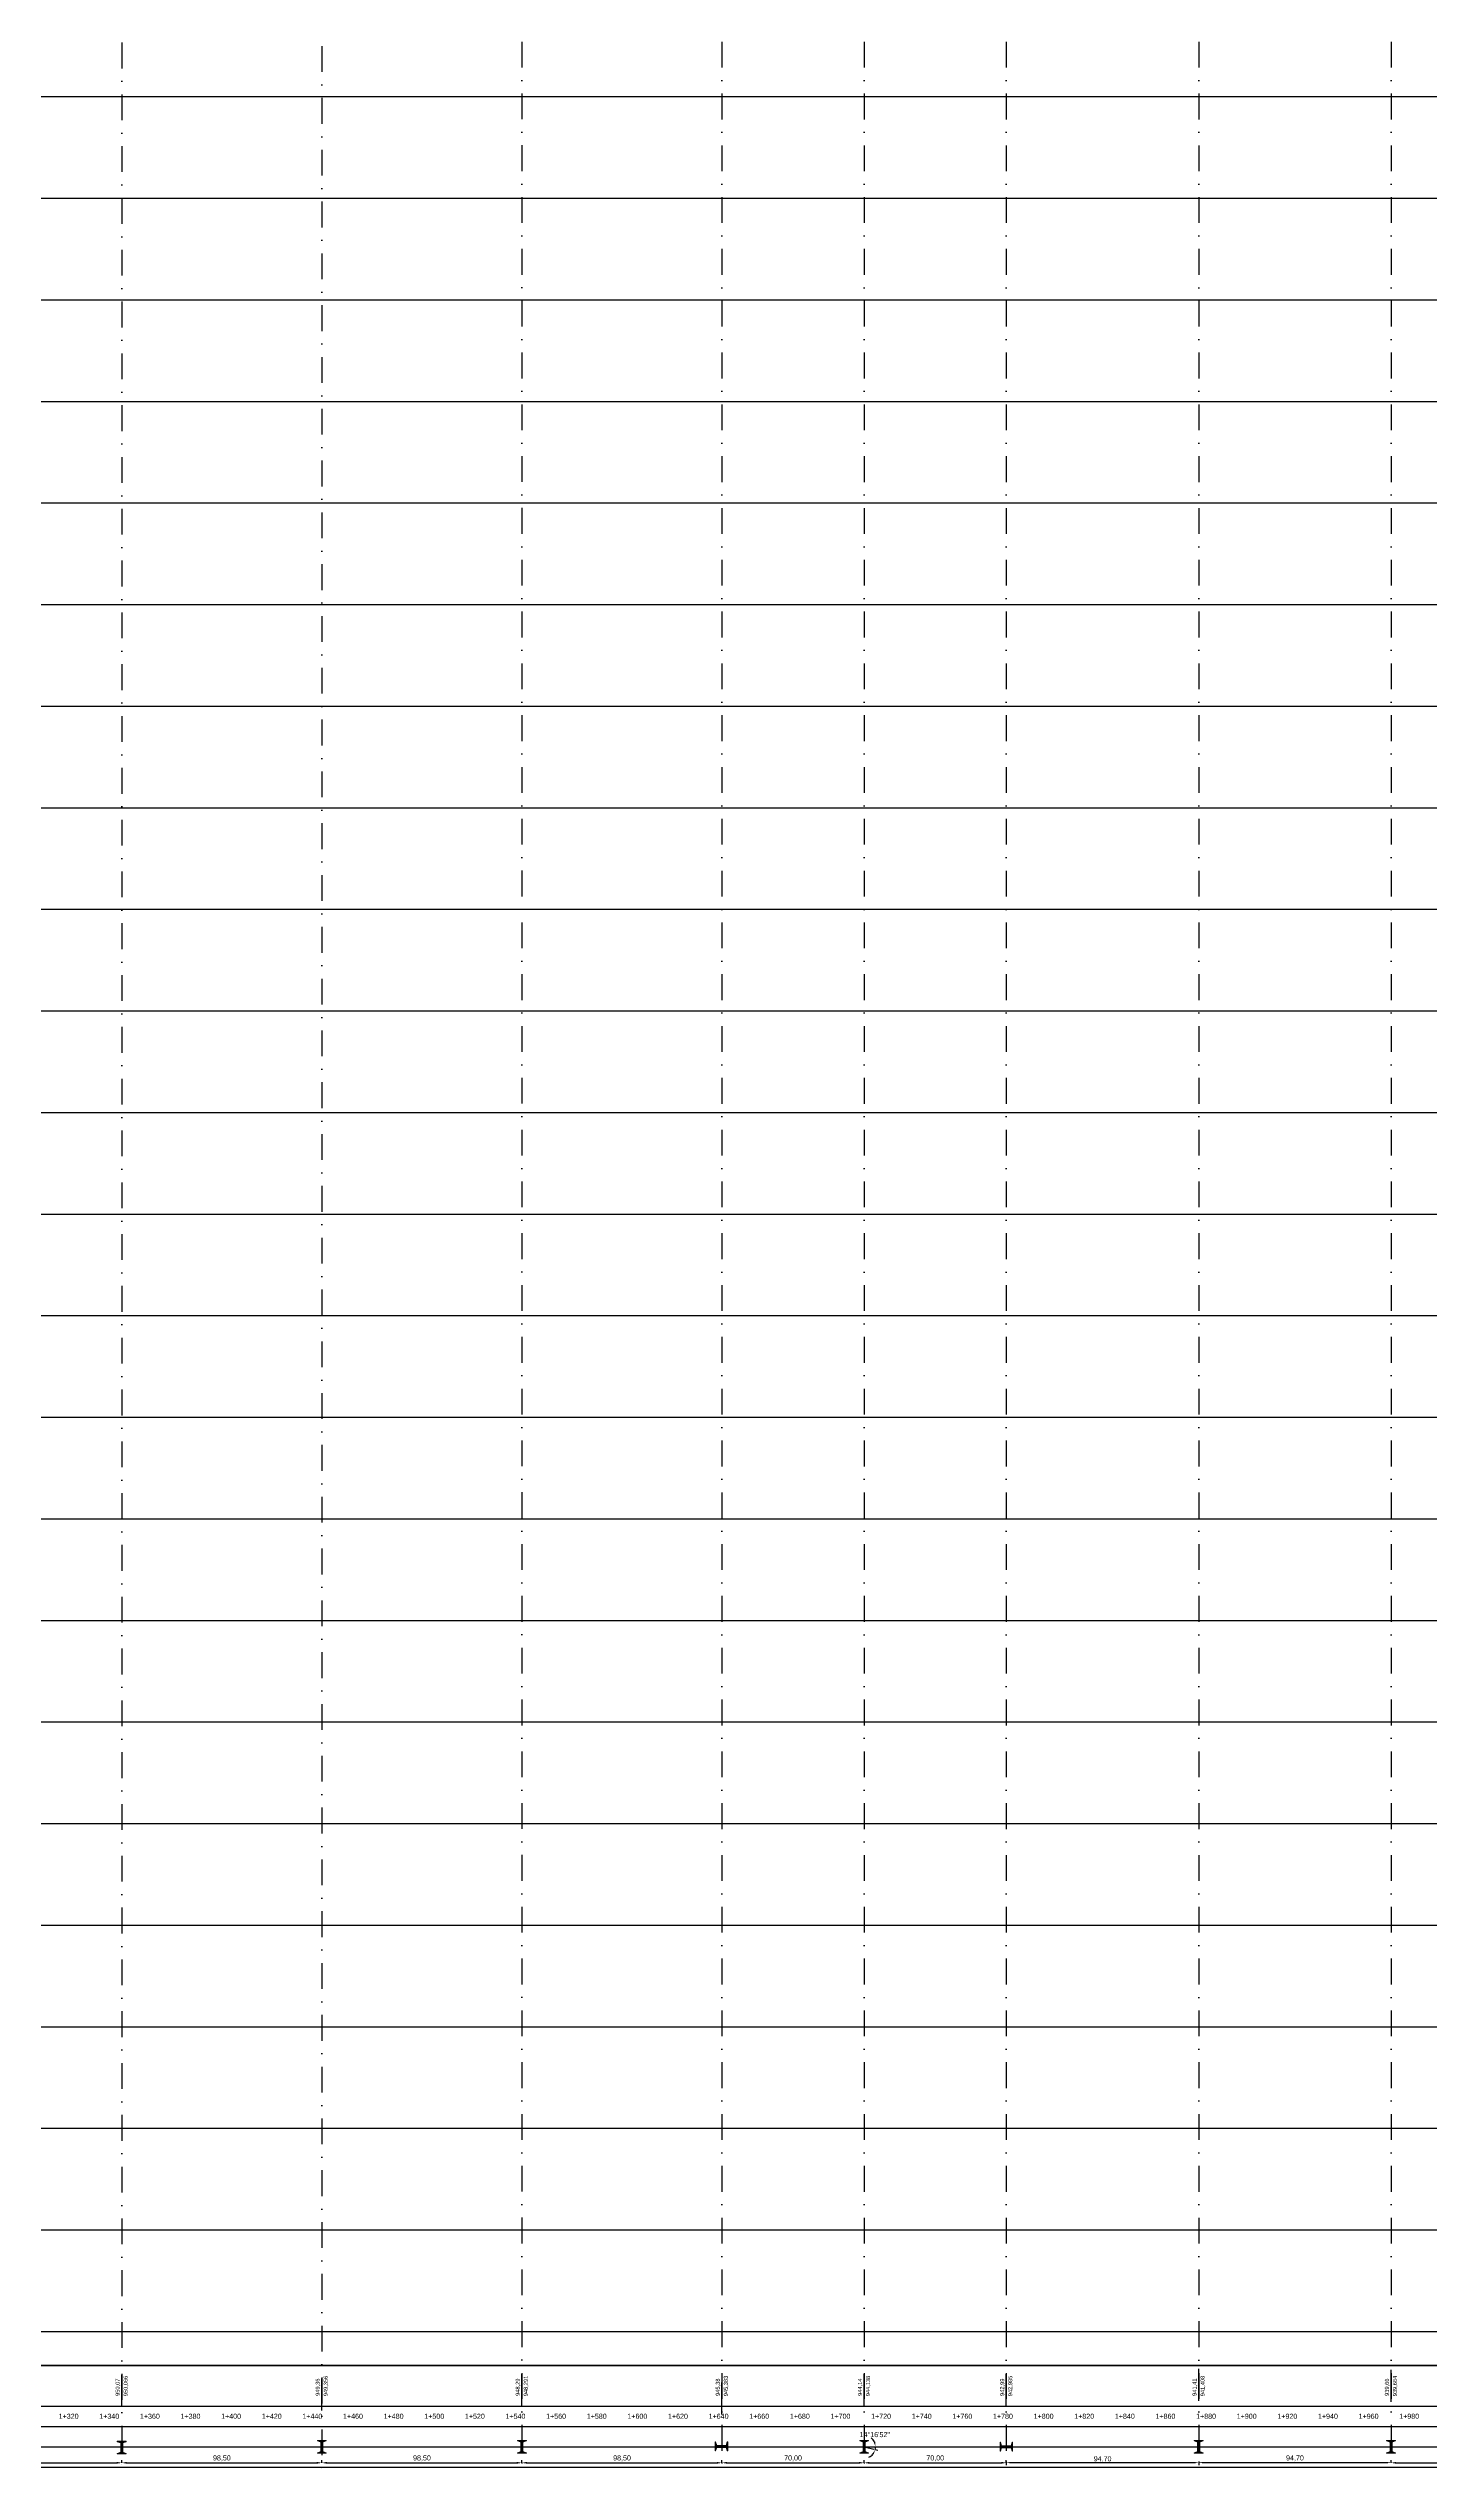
# Model space of a CAD drawing. Header units: metres. Extents: x -121 to 9872, y 3505 to 10721.
# Drawn here: x 1329 to 2009, y 5508 to 6701 of the extents above; entities that cross this region are included whole.
import ezdxf
from ezdxf.enums import TextEntityAlignment as Align

# ---------------------------------------------------------------- set-up
doc = ezdxf.new("R2010")
doc.units = ezdxf.units.M
doc.set_wipeout_variables(frame=1)
doc.header["$PDMODE"] = 2
doc.linetypes.add('DASHDOT', pattern=[25.4, 12.7, -6.35, 0, -6.35])
for name, color, linetype in [('EsquemáticoAlinhamento', 7, 'Continuous'), ('GRID', 253, 'Continuous'), ('Modelo_CotaTerreno_Perfil', 7, 'Continuous'), ('Perfil - Caixa', 251, 'Continuous'), ('Perfil - Texto Estaca', 7, 'Continuous'), ('Poste', 7, 'Continuous'), ('Poste Perfil', 251, 'Continuous'), ('Vertice', 8, 'Continuous')]:
    doc.layers.add(name, color=color, linetype=linetype)
doc.styles.add('R80', font='arial.ttf', dxfattribs={"height": 2})
doc.styles.get("Standard").update_dxf_attribs({"font": 'arial.ttf'})
doc.dimstyles.new('ISO-25', dxfattribs={"dimtxt": 2.5, "dimasz": 2.5, "dimexe": 1.25, "dimexo": 0.625, "dimtad": 1, "dimzin": 1, "dimtxsty": 'Standard', "dimcen": 2.5, "dimaunit": 1, "dimadec": 3, "dimazin": 3, "dimtfac": 1, "dimtmove": 0, "dimatfit": 3, "dimfxlon": 1, "dimarcsym": 0})

# ---------------------------------------------------------------- blocks, each defined once
blk = doc.blocks.new('PosteBloco')
at = {"lineweight": 0}
blk.add_lwpolyline([(-2.3, 0.5), (-2.9, 2.2), (-3.1, 2.2), (-3.1, -2.2), (-2.9, -2.2), (-2.3, -0.5), (2.3, -0.5), (2.9, -2.2), (3.1, -2.2), (3.1, 2.2), (2.9, 2.2), (2.3, 0.5)], close=True, dxfattribs=at)
blk.add_wipeout([(-2.3, 0.5), (-2.9, 2.2), (-3.1, 2.2), (-3.1, -2.2), (-2.9, -2.2), (-2.3, -0.5), (2.3, -0.5), (2.9, -2.2), (3.1, -2.2), (3.1, 2.2), (2.9, 2.2), (2.3, 0.5)]).dxf.layer = 'Poste'
at = {"layer": 'Poste Perfil'}
h = blk.add_hatch(color=256, dxfattribs=at)
h.dxf.hatch_style = 1
h.paths.add_polyline_path([(-2.3, 0.5), (-2.9, 2.2), (-3.1, 2.2), (-3.1, -2.2), (-2.9, -2.2), (-2.3, -0.5), (2.3, -0.5), (2.9, -2.2), (3.1, -2.2), (3.1, 2.2), (2.9, 2.2), (2.3, 0.5)])
at = {"color": 251, "lineweight": 0}
blk.add_circle((0, 0), 0.182, dxfattribs=at)
blk = doc.blocks.new('EsquematicoPlantaGaveta')
at = {"rotation": 269.9999999999131}
blk.add_blockref('PosteBloco', (0, 0), dxfattribs=at)
blk = doc.blocks.new('EsquematicoPlantaTopo')
at = {"layer": 'Poste Perfil'}
blk.add_blockref('PosteBloco', (0, 0), dxfattribs=at)
blk = doc.blocks.new('*D419')
at = {"layer": 'Defpoints', "color": 0, "transparency": 16777216}
for p in [(18.8, 5520.2), (93.9, 5520.2), (98.9, 5520.2), (99.1, 5520.2), (7744.2, 5520.2)]:
    blk.add_point(p, dxfattribs=at)
at = {"layer": 'Vertice', "color": 1, "lineweight": -2, "transparency": 16777216}
blk.add_line((100.3, 5520.2), (99.1, 5520.2), dxfattribs=at)
for start, end in [(27.8953, 55.7907), (304.2082, 332.1035), (359.9989, 360)]:
    blk.add_arc((93.9, 5520.2), 5.19, start, end, dxfattribs=at)
at = {"layer": 'Vertice', "color": 1, "transparency": 16777216}
for points in [[(98.9, 5522.7), (98.1, 5522.5), (99.1, 5520.2)], [(98.1, 5517.9), (98.9, 5517.7), (99.1, 5520.2)]]:
    blk.add_solid(points, dxfattribs=at)
at = {"layer": 'Vertice', "color": 0, "transparency": 16777216, "insert": (98.9, 5525.7), "char_height": 2.5, "attachment_point": 5}
blk.add_mtext('0°0\'4"', dxfattribs=at)
blk = doc.blocks.new('*D420')
at = {"layer": 'Defpoints', "color": 0, "transparency": 16777216}
for p in [(18.8, 5520.2), (317.4, 5520.2), (322.4, 5520.7), (322.7, 5520.4), (7744.2, 5520.2)]:
    blk.add_point(p, dxfattribs=at)
at = {"layer": 'Vertice', "color": 1, "lineweight": -2, "transparency": 16777216}
blk.add_line((323.9, 5520.9), (322.7, 5520.8), dxfattribs=at)
for start, end in [(33.6623, 61.1489), (305.027, 332.5135), (360, 6.1758)]:
    blk.add_arc((317.4, 5520.2), 5.26, start, end, dxfattribs=at)
at = {"layer": 'Vertice', "color": 1, "transparency": 16777216}
for points in [[(322.2, 5523.3), (321.4, 5523), (322.7, 5520.8)], [(321.7, 5517.9), (322.5, 5517.7), (322.7, 5520.2)]]:
    blk.add_solid(points, dxfattribs=at)
at = {"layer": 'Vertice', "color": 0, "transparency": 16777216, "insert": (314.2, 5525.9), "char_height": 2.5, "attachment_point": 5}
blk.add_mtext('6°10\'33"', dxfattribs=at)
blk = doc.blocks.new('*D421')
at = {"layer": 'Defpoints', "color": 0, "transparency": 16777216}
for p in [(408.3, 5525.2), (410.5, 5523.9), (18.8, 5520.2), (408.3, 5520.2), (7744.2, 5520.2)]:
    blk.add_point(p, dxfattribs=at)
at = {"layer": 'Vertice', "color": 1, "lineweight": -2, "transparency": 16777216}
blk.add_arc((408.3, 5520.2), 4.27, 34.0786, 55.5578, dxfattribs=at)
at = {"layer": 'Vertice', "color": 1, "transparency": 16777216}
for points in [[(410.6, 5523.3), (410.8, 5524.1), (408.3, 5524.5)], [(412.2, 5522.7), (411.4, 5522.5), (412.6, 5520.2)]]:
    blk.add_solid(points, dxfattribs=at)
at = {"layer": 'Vertice', "color": 0, "transparency": 16777216, "insert": (418.4, 5525.9), "char_height": 2.5, "attachment_point": 5}
blk.add_mtext('89°38\'11"', dxfattribs=at)
blk = doc.blocks.new('*D422')
at = {"layer": 'Defpoints', "color": 0, "transparency": 16777216}
for p in [(18.8, 5520.2), (1069.4, 5520.2), (1074.7, 5520.2), (1074.7, 5520.2), (7744.2, 5520.2)]:
    blk.add_point(p, dxfattribs=at)
at = {"layer": 'Vertice', "color": 1, "lineweight": -2, "transparency": 16777216}
for start, end in [(27.3936, 54.7536), (305.28, 332.64), (360, 0.0336)]:
    blk.add_arc((1069.4, 5520.2), 5.29, start, end, dxfattribs=at)
at = {"layer": 'Vertice', "color": 1, "transparency": 16777216}
for points in [[(1074.5, 5522.7), (1073.7, 5522.5), (1074.7, 5520.2)], [(1073.7, 5517.9), (1074.5, 5517.7), (1074.7, 5520.2)]]:
    blk.add_solid(points, dxfattribs=at)
at = {"layer": 'Vertice', "color": 0, "transparency": 16777216, "insert": (1074.7, 5526.5), "char_height": 2.5, "attachment_point": 5}
blk.add_mtext('0°2\'1"', dxfattribs=at)
blk = doc.blocks.new('*D423')
at = {"layer": 'Defpoints', "color": 0, "transparency": 16777216}
for p in [(18.8, 5520.2), (1730.4, 5520.2), (1735.2, 5519), (1736, 5519.3), (7744.2, 5520.2)]:
    blk.add_point(p, dxfattribs=at)
at = {"layer": 'Vertice', "color": 1, "lineweight": -2, "transparency": 16777216}
blk.add_line((1735.9, 5518.8), (1737.1, 5518.5), dxfattribs=at)
for start, end in [(25.6098, 51.2196), (294.4993, 320.1091), (345.7189, 360)]:
    blk.add_arc((1730.4, 5520.2), 5.64, start, end, dxfattribs=at)
at = {"layer": 'Vertice', "color": 1, "transparency": 16777216}
for points in [[(1735.9, 5522.7), (1735.1, 5522.6), (1736, 5520.2)], [(1734.4, 5516.8), (1735.1, 5516.4), (1735.9, 5518.8)]]:
    blk.add_solid(points, dxfattribs=at)
at = {"layer": 'Vertice', "color": 0, "transparency": 16777216, "insert": (1735.6, 5526.2), "char_height": 2.5, "attachment_point": 5}
blk.add_mtext('14°16\'52"', dxfattribs=at)
blk = doc.blocks.new('*D424')
at = {"layer": 'Defpoints', "color": 0, "transparency": 16777216}
for p in [(18.8, 5520.2), (2179.2, 5520.2), (2184.2, 5520.2), (2184.2, 5520.2), (7744.2, 5520.2)]:
    blk.add_point(p, dxfattribs=at)
at = {"layer": 'Vertice', "color": 1, "lineweight": -2, "transparency": 16777216}
for start, end in [(28.9784, 57.9567), (302.0425, 331.0208), (359.9992, 360)]:
    blk.add_arc((2179.2, 5520.2), 5, start, end, dxfattribs=at)
at = {"layer": 'Vertice', "color": 1, "transparency": 16777216}
for points in [[(2183.9, 5522.7), (2183.1, 5522.5), (2184.2, 5520.2)], [(2183.1, 5517.9), (2183.9, 5517.7), (2184.2, 5520.2)]]:
    blk.add_solid(points, dxfattribs=at)
at = {"layer": 'Vertice', "color": 0, "transparency": 16777216, "insert": (2183.9, 5526.6), "char_height": 2.5, "attachment_point": 5}
blk.add_mtext('0°0\'3"', dxfattribs=at)
blk = doc.blocks.new('*D425')
at = {"layer": 'Defpoints', "color": 0, "transparency": 16777216}
for p in [(18.8, 5520.2), (2756.3, 5520.2), (2761.3, 5520.7), (2761.3, 5520.4), (7744.2, 5520.2)]:
    blk.add_point(p, dxfattribs=at)
at = {"layer": 'Vertice', "color": 1, "lineweight": -2, "transparency": 16777216}
for start, end in [(34.6141, 63.6901), (301.848, 330.924), (360, 5.5381)]:
    blk.add_arc((2756.3, 5520.2), 4.98, start, end, dxfattribs=at)
at = {"layer": 'Vertice', "color": 1, "transparency": 16777216}
for points in [[(2760.8, 5523.2), (2760, 5522.9), (2761.3, 5520.7)], [(2760.3, 5517.9), (2761.1, 5517.7), (2761.3, 5520.2)]]:
    blk.add_solid(points, dxfattribs=at)
at = {"layer": 'Vertice', "color": 0, "transparency": 16777216, "insert": (2762.3, 5526.5), "char_height": 2.5, "attachment_point": 5}
blk.add_mtext('5°32\'17"', dxfattribs=at)
blk = doc.blocks.new('*D426')
at = {"layer": 'Defpoints', "color": 0, "transparency": 16777216}
for p in [(18.8, 5520.2), (3042.3, 5520.2), (3047.3, 5520.6), (3047.3, 5520.3), (7744.2, 5520.2)]:
    blk.add_point(p, dxfattribs=at)
at = {"layer": 'Vertice', "color": 1, "lineweight": -2, "transparency": 16777216}
for start, end in [(33.264, 62.3805), (301.767, 330.8835), (360, 4.1475)]:
    blk.add_arc((3042.3, 5520.2), 4.97, start, end, dxfattribs=at)
at = {"layer": 'Vertice', "color": 1, "transparency": 16777216}
for points in [[(3046.8, 5523.1), (3046, 5522.8), (3047.2, 5520.6)], [(3046.2, 5517.9), (3047, 5517.7), (3047.3, 5520.2)]]:
    blk.add_solid(points, dxfattribs=at)
at = {"layer": 'Vertice', "color": 0, "transparency": 16777216, "insert": (3047.1, 5525.7), "char_height": 2.5, "attachment_point": 5}
blk.add_mtext('4°8\'51"', dxfattribs=at)
blk = doc.blocks.new('*D427')
at = {"layer": 'Defpoints', "color": 0, "transparency": 16777216}
for p in [(18.8, 5520.2), (4017.5, 5520.2), (4021.8, 5517.6), (4022, 5518.5), (7744.2, 5520.2)]:
    blk.add_point(p, dxfattribs=at)
at = {"layer": 'Vertice', "color": 1, "lineweight": -2, "transparency": 16777216}
for start, end in [(30.3137, 60.6275), (268.1059, 298.4196), (328.7333, 360)]:
    blk.add_arc((4017.5, 5520.2), 4.78, start, end, dxfattribs=at)
at = {"layer": 'Vertice', "color": 1, "transparency": 16777216}
for points in [[(4022, 5522.7), (4021.2, 5522.5), (4022.3, 5520.2)], [(4019.5, 5516.3), (4020.1, 5515.7), (4021.6, 5517.7)]]:
    blk.add_solid(points, dxfattribs=at)
at = {"layer": 'Vertice', "color": 0, "transparency": 16777216, "insert": (4024.1, 5526.7), "char_height": 2.5, "attachment_point": 5}
blk.add_mtext('31°16\'0"', dxfattribs=at)
blk = doc.blocks.new('*D428')
at = {"layer": 'Defpoints', "color": 0, "transparency": 16777216}
for p in [(18.8, 5520.2), (4504, 5520.2), (4509, 5520.1), (4509, 5520), (7744.2, 5520.2)]:
    blk.add_point(p, dxfattribs=at)
at = {"layer": 'Vertice', "color": 1, "lineweight": -2, "transparency": 16777216}
for start, end in [(28.9692, 57.9384), (299.9897, 328.9589), (357.9281, 360)]:
    blk.add_arc((4504, 5520.2), 5, start, end, dxfattribs=at)
at = {"layer": 'Vertice', "color": 1, "transparency": 16777216}
for points in [[(4508.7, 5522.7), (4507.9, 5522.5), (4509, 5520.2)], [(4507.8, 5517.7), (4508.6, 5517.5), (4509, 5520)]]:
    blk.add_solid(points, dxfattribs=at)
at = {"layer": 'Vertice', "color": 0, "transparency": 16777216, "insert": (4509.8, 5526.6), "char_height": 2.5, "attachment_point": 5}
blk.add_mtext('2°4\'19"', dxfattribs=at)
blk = doc.blocks.new('*D429')
at = {"layer": 'Defpoints', "color": 0, "transparency": 16777216}
for p in [(18.8, 5520.2), (5017.8, 5520.2), (5022.8, 5520.2), (5022.8, 5520.2), (7744.2, 5520.2)]:
    blk.add_point(p, dxfattribs=at)
at = {"layer": 'Vertice', "color": 1, "lineweight": -2, "transparency": 16777216}
for start, end in [(28.9817, 57.9634), (302.0349, 331.0166), (359.9983, 360)]:
    blk.add_arc((5017.8, 5520.2), 5, start, end, dxfattribs=at)
at = {"layer": 'Vertice', "color": 1, "transparency": 16777216}
for points in [[(5022.5, 5522.7), (5021.7, 5522.5), (5022.8, 5520.2)], [(5021.7, 5517.9), (5022.5, 5517.7), (5022.8, 5520.2)]]:
    blk.add_solid(points, dxfattribs=at)
at = {"layer": 'Vertice', "color": 0, "transparency": 16777216, "insert": (5022.7, 5526.2), "char_height": 2.5, "attachment_point": 5}
blk.add_mtext('0°0\'6"', dxfattribs=at)
blk = doc.blocks.new('*D430')
at = {"layer": 'Defpoints', "color": 0, "transparency": 16777216}
for p in [(18.8, 5520.2), (5531.6, 5520.2), (5536.3, 5519.2), (5536.3, 5518.7), (7744.2, 5520.2)]:
    blk.add_point(p, dxfattribs=at)
at = {"layer": 'Vertice', "color": 1, "lineweight": -2, "transparency": 16777216}
for start, end in [(29.6649, 59.3298), (283.5899, 313.2548), (342.9197, 360)]:
    blk.add_arc((5531.6, 5520.2), 4.88, start, end, dxfattribs=at)
at = {"layer": 'Vertice', "color": 1, "transparency": 16777216}
for points in [[(5536.2, 5522.7), (5535.4, 5522.5), (5536.4, 5520.2)], [(5534.5, 5516.9), (5535.3, 5516.4), (5536.2, 5518.8)]]:
    blk.add_solid(points, dxfattribs=at)
at = {"layer": 'Vertice', "color": 0, "transparency": 16777216, "insert": (5538.4, 5526.2), "char_height": 2.5, "attachment_point": 5}
blk.add_mtext('17°4\'49"', dxfattribs=at)
blk = doc.blocks.new('*D431')
at = {"layer": 'Defpoints', "color": 0, "transparency": 16777216}
for p in [(6123.6, 5522.2), (18.8, 5520.2), (6119, 5520.2), (6123.9, 5520.9), (7744.2, 5520.2)]:
    blk.add_point(p, dxfattribs=at)
at = {"layer": 'Vertice', "color": 1, "lineweight": -2, "transparency": 16777216}
for start, end in [(52.2664, 81.5809), (360, 22.9519), (301.371, 330.6855)]:
    blk.add_arc((6119, 5520.2), 4.94, start, end, dxfattribs=at)
at = {"layer": 'Vertice', "color": 1, "transparency": 16777216}
for points in [[(6122.3, 5524.4), (6121.7, 5523.9), (6123.5, 5522.1)], [(6122.9, 5517.9), (6123.7, 5517.7), (6123.9, 5520.2)]]:
    blk.add_solid(points, dxfattribs=at)
at = {"layer": 'Vertice', "color": 0, "transparency": 16777216, "insert": (6126.1, 5526.8), "char_height": 2.5, "attachment_point": 5}
blk.add_mtext('22°57\'7"', dxfattribs=at)
blk = doc.blocks.new('*D432')
at = {"layer": 'Defpoints', "color": 0, "transparency": 16777216}
for p in [(6649.9, 5525.2), (6652.4, 5524.6), (18.8, 5520.2), (6649.9, 5520.2), (7744.2, 5520.2)]:
    blk.add_point(p, dxfattribs=at)
at = {"layer": 'Vertice', "color": 1, "lineweight": -2, "transparency": 16777216}
blk.add_line((6649.9, 5526.5), (6649.9, 5525.2), dxfattribs=at)
blk.add_arc((6649.9, 5520.2), 5.02, 28.8541, 61.1456, dxfattribs=at)
at = {"layer": 'Vertice', "color": 1, "transparency": 16777216}
for points in [[(6652.2, 5524.2), (6652.5, 5525), (6649.9, 5525.2)], [(6654.7, 5522.7), (6653.9, 5522.5), (6654.9, 5520.2)]]:
    blk.add_solid(points, dxfattribs=at)
at = {"layer": 'Vertice', "color": 0, "transparency": 16777216, "insert": (6658.6, 5527.6), "char_height": 2.5, "attachment_point": 5}
blk.add_mtext('89°59\'59"', dxfattribs=at)
blk = doc.blocks.new('*D433')
at = {"layer": 'Defpoints', "color": 0, "transparency": 16777216}
for p in [(18.8, 5520.2), (7509.5, 5520.2), (7511.6, 5515.7), (7512.8, 5517.2), (7744.2, 5520.2)]:
    blk.add_point(p, dxfattribs=at)
at = {"layer": 'Vertice', "color": 1, "lineweight": -2, "transparency": 16777216}
for start, end in [(32.403, 64.806), (230.7393, 263.1423), (295.5453, 360)]:
    blk.add_arc((7509.5, 5520.2), 4.48, start, end, dxfattribs=at)
at = {"layer": 'Vertice', "color": 1, "transparency": 16777216}
for points in [[(7513.7, 5522.7), (7512.9, 5522.5), (7514, 5520.2)], [(7508.9, 5516.2), (7509, 5515.3), (7511.4, 5516.2)]]:
    blk.add_solid(points, dxfattribs=at)
at = {"layer": 'Vertice', "color": 0, "transparency": 16777216, "insert": (7514.6, 5525.7), "char_height": 2.5, "attachment_point": 5}
blk.add_mtext('64°27\'17"', dxfattribs=at)
blk = doc.blocks.new('*D452')
at = {"color": 0, "lineweight": -2, "transparency": 16777216}
for p, q in [((1266.4, 5512.3), (1266.4, 5513.6)), ((1268.9, 5512.3), (1362.4, 5512.3)), ((1364.9, 5512.3), (1364.9, 5513.6))]:
    blk.add_line(p, q, dxfattribs=at)
at = {"color": 0, "transparency": 16777216}
for points in [[(1268.9, 5512.8), (1268.9, 5511.9), (1266.4, 5512.3)], [(1362.4, 5512.8), (1362.4, 5511.9), (1364.9, 5512.3)]]:
    blk.add_solid(points, dxfattribs=at)
at = {"layer": 'Defpoints', "color": 0, "transparency": 16777216}
for p in [(1266.4, 5512.3), (1364.9, 5512.3), (1364.9, 5512.3)]:
    blk.add_point(p, dxfattribs=at)
at = {"color": 0, "transparency": 16777216, "insert": (1315.7, 5514.5), "char_height": 2.5, "attachment_point": 5}
blk.add_mtext('98,47', dxfattribs=at)
blk = doc.blocks.new('*D453')
at = {"color": 0, "lineweight": -2, "transparency": 16777216}
for p, q in [((1364.9, 5512.3), (1364.9, 5513.6)), ((1367.4, 5512.3), (1460.9, 5512.3)), ((1463.4, 5512.3), (1463.4, 5513.6))]:
    blk.add_line(p, q, dxfattribs=at)
at = {"color": 0, "transparency": 16777216}
for points in [[(1367.4, 5512.8), (1367.4, 5511.9), (1364.9, 5512.3)], [(1460.9, 5512.8), (1460.9, 5511.9), (1463.4, 5512.3)]]:
    blk.add_solid(points, dxfattribs=at)
at = {"layer": 'Defpoints', "color": 0, "transparency": 16777216}
for p in [(1364.9, 5512.3), (1463.4, 5512.3), (1463.4, 5512.3)]:
    blk.add_point(p, dxfattribs=at)
at = {"color": 0, "transparency": 16777216, "insert": (1414.2, 5514.5), "char_height": 2.5, "attachment_point": 5}
blk.add_mtext('98,50', dxfattribs=at)
blk = doc.blocks.new('*D454')
at = {"color": 0, "lineweight": -2, "transparency": 16777216}
for p, q in [((1463.4, 5512.3), (1463.4, 5513.6)), ((1465.9, 5512.3), (1559.4, 5512.3)), ((1561.9, 5512.3), (1561.9, 5513.6))]:
    blk.add_line(p, q, dxfattribs=at)
at = {"color": 0, "transparency": 16777216}
for points in [[(1465.9, 5512.8), (1465.9, 5511.9), (1463.4, 5512.3)], [(1559.4, 5512.8), (1559.4, 5511.9), (1561.9, 5512.3)]]:
    blk.add_solid(points, dxfattribs=at)
at = {"layer": 'Defpoints', "color": 0, "transparency": 16777216}
for p in [(1463.4, 5512.3), (1561.9, 5512.3), (1561.9, 5512.3)]:
    blk.add_point(p, dxfattribs=at)
at = {"color": 0, "transparency": 16777216, "insert": (1512.7, 5514.5), "char_height": 2.5, "attachment_point": 5}
blk.add_mtext('98,50', dxfattribs=at)
blk = doc.blocks.new('*D455')
at = {"color": 0, "lineweight": -2, "transparency": 16777216}
for p, q in [((1561.9, 5512.3), (1561.9, 5513.6)), ((1564.4, 5512.3), (1657.9, 5512.3)), ((1660.4, 5512.3), (1660.4, 5513.6))]:
    blk.add_line(p, q, dxfattribs=at)
at = {"color": 0, "transparency": 16777216}
for points in [[(1564.4, 5512.8), (1564.4, 5511.9), (1561.9, 5512.3)], [(1657.9, 5512.8), (1657.9, 5511.9), (1660.4, 5512.3)]]:
    blk.add_solid(points, dxfattribs=at)
at = {"layer": 'Defpoints', "color": 0, "transparency": 16777216}
for p in [(1561.9, 5512.3), (1660.4, 5512.3), (1660.4, 5512.3)]:
    blk.add_point(p, dxfattribs=at)
at = {"color": 0, "transparency": 16777216, "insert": (1611.2, 5514.5), "char_height": 2.5, "attachment_point": 5}
blk.add_mtext('98,50', dxfattribs=at)
blk = doc.blocks.new('*D456')
at = {"color": 0, "lineweight": -2, "transparency": 16777216}
for p, q in [((1660.4, 5512.3), (1660.4, 5513.6)), ((1662.9, 5512.3), (1727.9, 5512.3)), ((1730.4, 5512.3), (1730.4, 5513.6))]:
    blk.add_line(p, q, dxfattribs=at)
at = {"color": 0, "transparency": 16777216}
for points in [[(1662.9, 5512.8), (1662.9, 5511.9), (1660.4, 5512.3)], [(1727.9, 5512.8), (1727.9, 5511.9), (1730.4, 5512.3)]]:
    blk.add_solid(points, dxfattribs=at)
at = {"layer": 'Defpoints', "color": 0, "transparency": 16777216}
for p in [(1660.4, 5512.3), (1730.4, 5512.3), (1730.4, 5512.3)]:
    blk.add_point(p, dxfattribs=at)
at = {"color": 0, "transparency": 16777216, "insert": (1695.4, 5514.5), "char_height": 2.5, "attachment_point": 5}
blk.add_mtext('70,00', dxfattribs=at)
blk = doc.blocks.new('*D457')
at = {"color": 0, "lineweight": -2, "transparency": 16777216}
for p, q in [((1730.4, 5512.3), (1730.4, 5513.6)), ((1732.9, 5512.3), (1797.9, 5512.3)), ((1800.4, 5512.3), (1800.4, 5513.6))]:
    blk.add_line(p, q, dxfattribs=at)
at = {"color": 0, "transparency": 16777216}
for points in [[(1732.9, 5512.8), (1732.9, 5511.9), (1730.4, 5512.3)], [(1797.9, 5512.8), (1797.9, 5511.9), (1800.4, 5512.3)]]:
    blk.add_solid(points, dxfattribs=at)
at = {"layer": 'Defpoints', "color": 0, "transparency": 16777216}
for p in [(1730.4, 5512.3), (1800.4, 5512.3), (1800.4, 5512.3)]:
    blk.add_point(p, dxfattribs=at)
at = {"color": 0, "transparency": 16777216, "insert": (1765.4, 5514.5), "char_height": 2.5, "attachment_point": 5}
blk.add_mtext('70,00', dxfattribs=at)
blk = doc.blocks.new('*D458')
at = {"color": 0, "lineweight": -2, "transparency": 16777216}
for p, q in [((1989.8, 5512.3), (1989.8, 5513.6)), ((1992.3, 5512.3), (2082, 5512.3)), ((2084.5, 5512.3), (2084.5, 5513.6))]:
    blk.add_line(p, q, dxfattribs=at)
at = {"color": 0, "transparency": 16777216}
for points in [[(1992.3, 5512.8), (1992.3, 5511.9), (1989.8, 5512.3)], [(2082, 5512.8), (2082, 5511.9), (2084.5, 5512.3)]]:
    blk.add_solid(points, dxfattribs=at)
at = {"layer": 'Defpoints', "color": 0, "transparency": 16777216}
for p in [(1989.8, 5512.3), (2084.5, 5512.3), (2084.5, 5512.3)]:
    blk.add_point(p, dxfattribs=at)
at = {"color": 0, "transparency": 16777216, "insert": (2037.2, 5514.5), "char_height": 2.5, "attachment_point": 5}
blk.add_mtext('94,70', dxfattribs=at)
blk = doc.blocks.new('*D531')
at = {"color": 0, "lineweight": -2, "transparency": 16777216}
for p, q in [((1800.4, 5513), (1800.4, 5511.1)), ((1802.9, 5512.4), (1892.6, 5512.4)), ((1895.1, 5513), (1895.1, 5511.1))]:
    blk.add_line(p, q, dxfattribs=at)
at = {"color": 0, "transparency": 16777216}
for points in [[(1802.9, 5512.8), (1802.9, 5512), (1800.4, 5512.4)], [(1892.6, 5512.8), (1892.6, 5512), (1895.1, 5512.4)]]:
    blk.add_solid(points, dxfattribs=at)
at = {"layer": 'Defpoints', "color": 0, "transparency": 16777216}
for p in [(1800.4, 5513.6), (1895.1, 5513.6), (1895.1, 5512.4)]:
    blk.add_point(p, dxfattribs=at)
at = {"color": 0, "transparency": 16777216, "insert": (1847.8, 5514.3), "char_height": 2.5, "attachment_point": 5}
blk.add_mtext('94.70', dxfattribs=at)
blk = doc.blocks.new('*D532')
at = {"color": 0, "lineweight": -2, "transparency": 16777216}
for p, q in [((1895.1, 5513), (1895.1, 5511.1)), ((1897.6, 5512.4), (1987.3, 5512.4)), ((1989.8, 5512.4), (1989.8, 5513.6))]:
    blk.add_line(p, q, dxfattribs=at)
at = {"color": 0, "transparency": 16777216}
for points in [[(1897.6, 5512.8), (1897.6, 5512), (1895.1, 5512.4)], [(1987.3, 5512.8), (1987.3, 5512), (1989.8, 5512.4)]]:
    blk.add_solid(points, dxfattribs=at)
at = {"layer": 'Defpoints', "color": 0, "transparency": 16777216}
for p in [(1895.1, 5513.6), (1989.8, 5512.4), (1989.8, 5512.4)]:
    blk.add_point(p, dxfattribs=at)
at = {"color": 0, "transparency": 16777216, "insert": (1942.5, 5514.5), "char_height": 2.5, "attachment_point": 5}
blk.add_mtext('94,70', dxfattribs=at)

msp = doc.modelspace()

# ---------------------------------------------------------------- linework, layer by layer
at = {"layer": 'GRID', "linetype": 'DASHDOT'}
for p, q in [((1364.902, 7876.571), (1364.902, 5509.803)), ((1463.402, 7874.798), (1463.402, 5508.03)), ((1561.902, 7876.995), (1561.902, 5510.227)), ((1730.404, 7876.973), (1730.404, 5510.205)), ((1800.404, 7876.973), (1800.404, 5510.205)), ((1895.104, 7876.973), (1895.104, 5512.833)), ((1989.804, 7876.973), (1989.804, 5512.291))]:
    msp.add_line(p, q, dxfattribs=at)
at = {"layer": 'GRID'}
for points in [[(-30.298, 5560.205), (-30.298, 7876.973), (7827.812, 7876.973), (7827.812, 5560.205), (-30.298, 5560.205)], [(-30.298, 6676.973), (7827.812, 6676.973)], [(-30.298, 6626.973), (7827.812, 6626.973)], [(-30.298, 6576.973), (7827.812, 6576.973)], [(-30.298, 6526.973), (7827.812, 6526.973)], [(-30.298, 6476.973), (7827.812, 6476.973)], [(-30.298, 6426.973), (7827.812, 6426.973)], [(-30.298, 6376.973), (7827.812, 6376.973)], [(-30.298, 6326.973), (7827.812, 6326.973)], [(-30.298, 6276.973), (7827.812, 6276.973)], [(-30.298, 6226.973), (7827.812, 6226.973)], [(-30.298, 6176.973), (7827.812, 6176.973)], [(-30.298, 6076.973), (7827.812, 6076.973)], [(-30.298, 6026.973), (7827.812, 6026.973)], [(-30.298, 5976.973), (7827.812, 5976.973)], [(-30.298, 5926.973), (7827.812, 5926.973)], [(-30.298, 5876.973), (7827.812, 5876.973)], [(-30.298, 5826.973), (7827.812, 5826.973)], [(-30.298, 5776.973), (7827.812, 5776.973)], [(-30.298, 5726.973), (7827.812, 5726.973)], [(-30.298, 5676.973), (7827.812, 5676.973)], [(-30.298, 5626.973), (7827.812, 5626.973)], [(-30.298, 5576.973), (7827.812, 5576.973)]]:
    msp.add_lwpolyline(points, dxfattribs=at)
at = {"layer": 'Modelo_CotaTerreno_Perfil'}
for points in [[(1895.104, 5542.833), (1895.104, 5558.591)], [(1989.804, 5542.291), (1989.804, 5558.05)], [(1364.902, 5539.803), (1364.902, 5555.561)], [(1463.402, 5538.03), (1463.402, 5553.788)], [(1561.902, 5540.227), (1561.902, 5555.985)], [(1660.402, 5536.029), (1660.402, 5551.787)], [(1730.404, 5540.205), (1730.404, 5555.964)], [(1800.404, 5540.205), (1800.404, 5555.964)]]:
    msp.add_lwpolyline(points, dxfattribs=at)
at = {"layer": 'Perfil - Caixa'}
for points in [[(-30.298, 6126.973), (7827.812, 6126.973)], [(-30.298, 5576.973), (7827.812, 5576.973)], [(18.802, 5560.205), (7827.812, 5560.205)], [(-30.298, 5540.205), (7827.812, 5540.205)], [(-30.298, 5530.205), (7827.812, 5530.205)], [(-30.298, 5510.205), (7827.812, 5510.205)]]:
    msp.add_lwpolyline(points, dxfattribs=at)

# ---------------------------------------------------------------- block references
at = {"layer": 'EsquemáticoAlinhamento'}
msp.add_blockref('EsquematicoPlantaTopo', (1660.141, 5520.388), dxfattribs=at)

# ---------------------------------------------------------------- texts
at = {"layer": 'Modelo_CotaTerreno_Perfil'}
for s, p in [('950,07', (1362.859, 5545.258)), ('950,066', (1366.816, 5545.08)), ('949,36', (1461.359, 5545.258)), ('949,356', (1465.316, 5545.08)), ('948,29', (1559.859, 5545.258)), ('948,291', (1563.816, 5545.08)), ('945,38', (1658.359, 5545.258)), ('945,383', (1662.316, 5545.08)), ('944,14', (1728.361, 5545.258)), ('944,138', (1732.318, 5545.08)), ('942,99', (1798.361, 5545.258)), ('942,985', (1802.318, 5545.08)), ('941,41', (1893.061, 5545.258)), ('941,408', (1897.018, 5545.08)), ('939,66', (1987.761, 5545.258)), ('939,664', (1991.718, 5545.08))]:
    msp.add_text(s, height=2, rotation=90.00021, dxfattribs=at).set_placement(p, align=Align.MIDDLE_LEFT)
at = {"layer": 'Perfil - Texto Estaca', "linetype": 'ByBlock', "char_height": 2.5, "attachment_point": 8, "style": 'R80'}
for s, insert in [('{\\fArial|b0|i0|c0|p34;\\C7;1+320}', (1338.748, 5533.955)), ('{\\fArial|b0|i0|c0|p34;\\C7;1+340}', (1358.748, 5533.955)), ('{\\fArial|b0|i0|c0|p34;\\C7;1+360}', (1378.748, 5533.955)), ('{\\fArial|b0|i0|c0|p34;\\C7;1+380}', (1398.748, 5533.955)), ('{\\fArial|b0|i0|c0|p34;\\C7;1+400}', (1418.748, 5533.955)), ('{\\fArial|b0|i0|c0|p34;\\C7;1+420}', (1438.748, 5533.955)), ('{\\fArial|b0|i0|c0|p34;\\C7;1+440}', (1458.748, 5533.955)), ('{\\fArial|b0|i0|c0|p34;\\C7;1+460}', (1478.748, 5533.955)), ('{\\fArial|b0|i0|c0|p34;\\C7;1+480}', (1498.748, 5533.955)), ('{\\fArial|b0|i0|c0|p34;\\C7;1+500}', (1518.748, 5533.955)), ('{\\fArial|b0|i0|c0|p34;\\C7;1+520}', (1538.748, 5533.955)), ('{\\fArial|b0|i0|c0|p34;\\C7;1+540}', (1558.748, 5533.955)), ('{\\fArial|b0|i0|c0|p34;\\C7;1+560}', (1578.748, 5533.955)), ('{\\fArial|b0|i0|c0|p34;\\C7;1+580}', (1598.748, 5533.955)), ('{\\fArial|b0|i0|c0|p34;\\C7;1+600}', (1618.748, 5533.955)), ('{\\fArial|b0|i0|c0|p34;\\C7;1+620}', (1638.748, 5533.955)), ('{\\fArial|b0|i0|c0|p34;\\C7;1+640}', (1658.748, 5533.955)), ('{\\fArial|b0|i0|c0|p34;\\C7;1+660}', (1678.748, 5533.955)), ('{\\fArial|b0|i0|c0|p34;\\C7;1+680}', (1698.748, 5533.955)), ('{\\fArial|b0|i0|c0|p34;\\C7;1+700}', (1718.748, 5533.955)), ('{\\fArial|b0|i0|c0|p34;\\C7;1+720}', (1738.748, 5533.955)), ('{\\fArial|b0|i0|c0|p34;\\C7;1+740}', (1758.748, 5533.955)), ('{\\fArial|b0|i0|c0|p34;\\C7;1+760}', (1778.748, 5533.955)), ('{\\fArial|b0|i0|c0|p34;\\C7;1+780}', (1798.748, 5533.955)), ('{\\fArial|b0|i0|c0|p34;\\C7;1+800}', (1818.748, 5533.955)), ('{\\fArial|b0|i0|c0|p34;\\C7;1+820}', (1838.748, 5533.955)), ('{\\fArial|b0|i0|c0|p34;\\C7;1+840}', (1858.748, 5533.955)), ('{\\fArial|b0|i0|c0|p34;\\C7;1+860}', (1878.748, 5533.955)), ('{\\fArial|b0|i0|c0|p34;\\C7;1+880}', (1898.748, 5533.955)), ('{\\fArial|b0|i0|c0|p34;\\C7;1+900}', (1918.748, 5533.955)), ('{\\fArial|b0|i0|c0|p34;\\C7;1+920}', (1938.748, 5533.955)), ('{\\fArial|b0|i0|c0|p34;\\C7;1+940}', (1958.748, 5533.955)), ('{\\fArial|b0|i0|c0|p34;\\C7;1+960}', (1978.748, 5533.955)), ('{\\fArial|b0|i0|c0|p34;\\C7;1+980}', (1998.748, 5533.955))]:
    msp.add_mtext(s, dxfattribs=dict(at, insert=insert))

# ---------------------------------------------------------------- next in the draw order: linework, layer by layer
at = {"layer": 'GRID', "linetype": 'DASHDOT'}
msp.add_line((1660.402, 7876.973), (1660.402, 5510.205), dxfattribs=at)

# ---------------------------------------------------------------- next in the draw order: block references
at = {"layer": 'EsquemáticoAlinhamento'}
for p in [(1364.902, 5519.803), (1463.402, 5520.205), (1730.404, 5520.205), (1895.104, 5520.205), (1989.804, 5520.205)]:
    msp.add_blockref('EsquematicoPlantaGaveta', p, dxfattribs=at)

# ---------------------------------------------------------------- next in the draw order: linework, layer by layer
at = {"layer": 'Perfil - Caixa'}
msp.add_lwpolyline([(18.802, 5520.205), (7744.176, 5520.205)], dxfattribs=at)
at = {"layer": 'Vertice'}
msp.add_lwpolyline([(1730.404, 5520.205), (1735.25, 5518.972)], dxfattribs=at)

# ---------------------------------------------------------------- next in the draw order: dimensions: what is measured, and where the dimension line sits
for base, p1, p2, picture, middle in [((1364.902, 5512.339), (1266.432, 5512.339), (1364.902, 5512.339), '*D452', (1315.667, 5514.466)), ((1463.402, 5512.339), (1364.902, 5512.339), (1463.402, 5512.339), '*D453', (1414.152, 5514.466)), ((1730.404, 5512.339), (1660.402, 5512.339), (1730.404, 5512.339), '*D456', (1695.403, 5514.466)), ((1989.804, 5512.374), (1895.104, 5513.589), (1989.804, 5512.374), '*D532', (1942.454, 5514.501)), ((2084.504, 5512.339), (1989.804, 5512.339), (2084.504, 5512.338), '*D458', (2037.154, 5514.466))]:
    dim = msp.add_linear_dim(base=base, p1=p1, p2=p2, dimstyle='ISO-25', override={"dimtmove": 1})
    dim.commit()
    dim.dimension.update_dxf_attribs({"geometry": picture, "text_midpoint": middle})
at = {"layer": 'Vertice', "color": 7}
for base, line1, line2, picture, middle in [((6652.437, 5524.55), ((6649.928, 5520.205), (6649.928, 5525.205)), ((18.802, 5520.205), (7744.176, 5520.205)), '*D432', (6658.644, 5527.592)), ((6123.8744, 5520.8628), ((18.8023, 5520.2051), (7744.1763, 5520.2051)), ((6118.9783, 5520.2051), (6123.5825, 5522.1549)), '*D431', (6126.0928, 5526.8342)), ((4021.9793, 5518.5039), ((18.8023, 5520.2051), (7744.1763, 5520.2051)), ((4017.5114, 5520.2051), (4021.7852, 5517.61)), '*D427', (4024.1228, 5526.6599)), ((2184.1716, 5520.205), ((18.8023, 5520.2051), (7744.1763, 5520.2051)), ((2179.1716, 5520.2051), (2184.1716, 5520.205)), '*D424', (2183.9321, 5526.5691)), ((4508.9635, 5520.0846), ((18.8023, 5520.2051), (7744.1763, 5520.2051)), ((4503.9673, 5520.2051), (4508.9641, 5520.0243)), '*D428', (4509.7514, 5526.5628)), ((2761.3027, 5520.3655), ((18.8023, 5520.2051), (7744.1763, 5520.2051)), ((2756.3256, 5520.2051), (2761.3023, 5520.6876)), '*D425', (2762.2845, 5526.5274)), ((1735.9665, 5519.2722), ((1730.4042, 5520.2051), (1735.2497, 5518.9717)), ((18.8023, 5520.2051), (7744.1763, 5520.2051)), '*D423', (1735.5826, 5526.2192)), ((5022.7586, 5520.205), ((18.8023, 5520.2051), (7744.1763, 5520.2051)), ((5017.7586, 5520.2051), (5022.7586, 5520.2049)), '*D429', (5022.6978, 5526.2011)), ((5536.34215, 5519.24104), ((18.80233, 5520.2051), (7744.17633, 5520.20509)), ((5531.55533, 5520.20509), (5536.3348, 5518.73654)), '*D430', (5538.40974, 5526.1711)), ((322.7013, 5520.3941), ((18.8023, 5520.2051), (7744.1763, 5520.2051)), ((317.4431, 5520.2051), (322.4141, 5520.743)), '*D420', (314.1906, 5525.8694)), ((7512.764, 5517.151), ((18.802, 5520.205), (7744.176, 5520.205)), ((7509.486, 5520.205), (7511.642, 5515.694)), '*D433', (7514.577, 5525.709)), ((99.077, 5520.205), ((18.8023, 5520.2051), (7744.1763, 5520.2051)), ((93.8909, 5520.2051), (98.8909, 5520.205)), '*D419', (98.9164, 5525.6923)), ((3047.253248, 5520.325074), ((18.80233, 5520.205095), (7744.176329, 5520.205095)), ((3042.28183, 5520.205095), (3047.268736, 5520.566717)), '*D426', (3047.088821, 5525.654913))]:
    dim = msp.add_angular_dim_2l(base=base, line1=line1, line2=line2, dimstyle='ISO-25', override={"dimclrd": 1, "dimclre": 1, "dimaunit": 1, "dimadec": 3, "dimtmove": 1}, dxfattribs=at)
    dim.commit()
    dim.dimension.update_dxf_attribs({"geometry": picture, "text_midpoint": middle, "dimtype": 162})
at = {"layer": 'Vertice', "color": 0}
for base, line2, picture, middle in [((1074.7176, 5520.2061), ((1069.4321, 5520.2051), (1074.7177, 5520.2082)), '*D422', (1074.7165, 5526.5328)), ((410.4517, 5523.8903), ((408.3032, 5520.2051), (408.335, 5525.205)), '*D421', (418.3568, 5525.9005))]:
    dim = msp.add_angular_dim_2l(base=base, line1=((18.8023, 5520.2051), (7744.1763, 5520.2051)), line2=line2, dimstyle='ISO-25', override={"dimclrd": 1, "dimclre": 1, "dimaunit": 1, "dimadec": 3, "dimtmove": 1}, dxfattribs=at)
    dim.commit()
    dim.dimension.update_dxf_attribs({"geometry": picture, "text_midpoint": middle, "dimtype": 162})

# ---------------------------------------------------------------- next in the draw order: block references
at = {"layer": 'EsquemáticoAlinhamento'}
for name, p in [('EsquematicoPlantaGaveta', (1561.902, 5520.205)), ('EsquematicoPlantaTopo', (1800.404, 5520.205))]:
    msp.add_blockref(name, p, dxfattribs=at)

# ---------------------------------------------------------------- next in the draw order: dimensions: what is measured, and where the dimension line sits
for base, p1, p2, picture, middle in [((1561.902, 5512.339), (1463.402, 5512.339), (1561.902, 5512.339), '*D454', (1512.652, 5514.466)), ((1660.402, 5512.339), (1561.902, 5512.339), (1660.402, 5512.339), '*D455', (1611.152, 5514.466)), ((1800.404, 5512.339), (1730.404, 5512.339), (1800.404, 5512.339), '*D457', (1765.404, 5514.466))]:
    dim = msp.add_linear_dim(base=base, p1=p1, p2=p2, dimstyle='ISO-25', override={"dimtmove": 1})
    dim.commit()
    dim.dimension.update_dxf_attribs({"geometry": picture, "text_midpoint": middle})
dim = msp.add_linear_dim(base=(1895.104, 5512.374), p1=(1800.404, 5513.589), p2=(1895.104, 5513.589), dimstyle='ISO-25')
dim.commit()
dim.dimension.update_dxf_attribs({"geometry": '*D531', "text_midpoint": (1847.754, 5514.276)})

doc.saveas('drawing.dxf')
